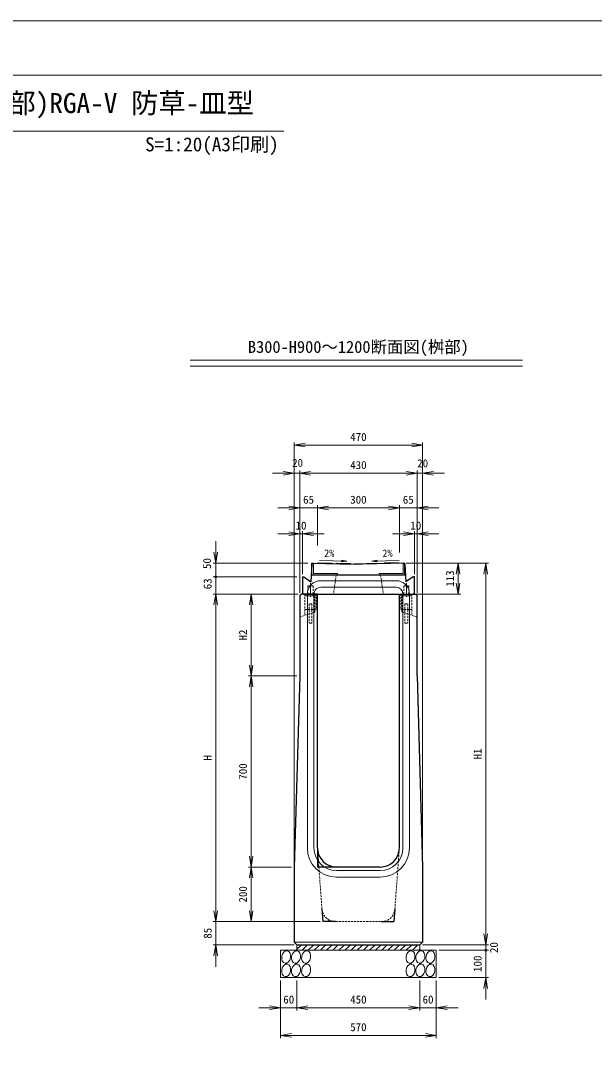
# Model space of a CAD drawing. Units: millimetres at full size, sheet at 1:20. Extents: x 0 to 8400, y 0 to 5940.
# Drawn here: x 4200 to 6300, y 2154 to 5940 of the extents above; entities that cross this region are included whole.
import ezdxf
from ezdxf.enums import TextEntityAlignment as Align

# ---------------------------------------------------------------- set-up
doc = ezdxf.new("R2010")
doc.units = ezdxf.units.MM
doc.header["$LTSCALE"] = 20
doc.linetypes.add('USER1', pattern=[0.5625, 0.375, -0.1875])
doc.linetypes.add('USER2', pattern=[3, 1.875, -0.375, 0.375, -0.375])
for name, color, linetype, lineweight in [('1', 7, 'Continuous', 9), ('_0-0_0', 2, 'Continuous', 25), ('ACC(細線）', 4, 'USER1', 13), ('CEN(細線）', 5, 'USER2', 13), ('CON2(細線）', 6, 'Continuous', 13), ('CON（太線）', 1, 'Continuous', 25), ('Defpoints_3', 7, 'Continuous', 25), ('DIM（細線）', 9, 'Continuous', 13), ('寸法線', 7, 'Continuous', 9), ('構造物-寸法', 7, 'Continuous', 9)]:
    doc.layers.add(name, color=color, linetype=linetype, lineweight=lineweight)
doc.styles.add('ＭＳ ゴシック', font='')
doc.styles.get('ＭＳ ゴシック').set_extended_font_data('MS Gothic')

# ---------------------------------------------------------------- blocks, each defined once
blk = doc.blocks.new('open_arrow')
at = {"color": 0, "linetype": 'Continuous', "lineweight": -2}
blk.add_lwpolyline([(7.5, 1.25), (0, 0), (7.5, -1.25)], dxfattribs=at)
blk = doc.blocks.new('filled_dot')
at = {"color": 0, "linetype": 'Continuous', "lineweight": -2, "const_width": 1.25}
blk.add_lwpolyline([(-0.625, 0, 1), (0.625, 0, 1)], format="xyb", close=True, dxfattribs=at)

msp = doc.modelspace()

# ---------------------------------------------------------------- linework, layer by layer
at = {"layer": '1'}
for p, q in [((4820.32, 4696.86), (6036.62, 4696.86)), ((4820.32, 4674.59), (6036.62, 4674.59))]:
    msp.add_line(p, q, dxfattribs=at)
at = {"layer": '_0-0_0'}
for p, q in [((5266.39, 3952.54), (5272.39, 3952.54)), ((5266.39, 3908.54), (5266.39, 3952.54)), ((5266.39, 3952.54), (5421.39, 3949.58)), ((5451.39, 3949.58), (5421.39, 3949.58)), ((5606.39, 3952.54), (5451.39, 3949.58)), ((5606.39, 3908.54), (5606.39, 3952.54)), ((5606.39, 3908.54), (5266.39, 3908.54))]:
    msp.add_line(p, q, dxfattribs=at)
at = {"layer": 'ACC(細線）'}
for p, q in [((5251.39, 3869.58), (5251.39, 3839.58)), ((5251.39, 3869.58), (5270.39, 3869.58)), ((5251.39, 3869.58), (5251.39, 3839.58)), ((5251.39, 3869.58), (5270.39, 3869.58)), ((5270.39, 3869.58), (5270.39, 3839.58)), ((5270.39, 3869.58), (5270.39, 3839.58)), ((5602.39, 3869.58), (5602.39, 3839.58)), ((5602.39, 3869.58), (5621.39, 3869.58)), ((5602.39, 3869.58), (5621.39, 3869.58)), ((5602.39, 3869.58), (5602.39, 3839.58)), ((5621.39, 3869.58), (5621.39, 3839.58)), ((5621.39, 3869.58), (5621.39, 3839.58)), ((5240.39, 3839.58), (5240.39, 3783.58)), ((5281.39, 3839.58), (5240.39, 3839.58)), ((5281.39, 3833.58), (5240.39, 3833.58)), ((5250.89, 3839.58), (5250.89, 3833.58)), ((5270.89, 3839.58), (5270.89, 3833.58)), ((5276.89, 3833.58), (5276.89, 3783.58)), ((5281.39, 3839.58), (5281.39, 3783.58)), ((5591.39, 3839.58), (5632.39, 3839.58)), ((5591.39, 3839.58), (5591.39, 3783.58)), ((5591.39, 3833.58), (5632.39, 3833.58)), ((5595.89, 3833.58), (5595.89, 3783.58)), ((5601.89, 3839.58), (5601.89, 3833.58)), ((5621.89, 3839.58), (5621.89, 3833.58)), ((5632.39, 3839.58), (5632.39, 3783.58)), ((5255.89, 3803.58), (5255.89, 3733.58)), ((5265.89, 3803.58), (5255.89, 3803.58)), ((5265.89, 3803.58), (5265.89, 3733.58)), ((5606.89, 3803.58), (5606.89, 3733.58)), ((5606.89, 3803.58), (5616.89, 3803.58)), ((5616.89, 3803.58), (5616.89, 3733.58)), ((5221.39, 3755.28), (5274.83, 3772.9)), ((5240.39, 3783.58), (5240.39, 3761.55)), ((5281.39, 3783.58), (5240.39, 3783.58)), ((5276.89, 3775.75), (5276.89, 3783.58)), ((5591.39, 3783.58), (5632.39, 3783.58)), ((5595.89, 3775.75), (5595.89, 3783.58)), ((5651.39, 3755.28), (5597.95, 3772.9)), ((5632.39, 3783.58), (5632.39, 3761.55)), ((5265.89, 3733.58), (5255.89, 3733.58)), ((5606.89, 3733.58), (5616.89, 3733.58))]:
    msp.add_line(p, q, dxfattribs=at)
for centre, start, end in [((5273.89, 3775.75), 288.24585, 0), ((5598.89, 3775.75), 180, 251.75415)]:
    msp.add_arc(centre, 3, start, end, dxfattribs=at)
at = {"layer": 'CEN(細線）'}
for p, q in [((5260.89, 3879.58), (5260.89, 3829.58)), ((5611.89, 3879.58), (5611.89, 3829.58)), ((5611.89, 3879.58), (5611.89, 3829.58))]:
    msp.add_line(p, q, dxfattribs=at)
at = {"layer": 'CON2(細線）'}
for p, q in [((5289.39, 3953.95), (5287.39, 3952.49)), ((5289.39, 3953.95), (5340.39, 3952.95)), ((5340.39, 3952.95), (5342.39, 3951.41)), ((5356.39, 3952.64), (5354.39, 3951.18)), ((5356.39, 3952.64), (5407.39, 3951.65)), ((5407.39, 3951.65), (5409.39, 3950.11)), ((5465.4, 3952.15), (5463.4, 3950.11)), ((5516.39, 3953.14), (5465.39, 3952.15)), ((5516.4, 3953.14), (5518.4, 3951.18)), ((5532.4, 3953.45), (5530.4, 3951.41)), ((5583.4, 3954.45), (5532.39, 3953.45)), ((5583.4, 3954.45), (5585.4, 3952.49)), ((5298.39, 3888.58), (5574.39, 3888.58)), ((5298.39, 3864.58), (5574.39, 3864.58)), ((5249.39, 3839.58), (5249.39, 2909.58)), ((5273.39, 3839.58), (5273.39, 2909.58)), ((5599.39, 3839.58), (5599.39, 2909.58)), ((5623.39, 3839.58), (5623.39, 2909.58)), ((5356.39, 2826.58), (5516.39, 2826.58)), ((5356.39, 2802.58), (5516.39, 2802.58)), ((5201.39, 2564.58), (5671.39, 2564.58))]:
    msp.add_line(p, q, dxfattribs=at)
at = {"layer": 'CON2(細線）', "linetype": 'USER1'}
for p, q in [((5355.04, 3908.54), (5345.04, 3839.58)), ((5517.74, 3908.54), (5527.74, 3839.58)), ((5302.96, 2685.89), (5286.39, 2909.58)), ((5569.82, 2685.89), (5586.39, 2909.58)), ((5352.83, 2639.58), (5519.96, 2639.58))]:
    msp.add_line(p, q, dxfattribs=at)
at = {"layer": 'CON2(細線）'}
for centre, radius, start, end in [((5298.39, 3839.58), 49, 90, 180.00009), ((5298.39, 3839.58), 25, 90, 180.00009), ((5574.39, 3839.58), 49, 0, 90), ((5574.39, 3839.58), 25, 0, 90), ((5356.39, 2909.58), 107, 180, 270), ((5356.39, 2909.58), 83, 180, 270), ((5516.39, 2909.58), 107, 270, 0), ((5516.39, 2909.58), 83, 270, 0)]:
    msp.add_arc(centre, radius, start, end, dxfattribs=at)
at = {"layer": 'CON2(細線）', "linetype": 'USER1'}
for centre, start, end in [((5352.83, 2689.58), 184.23639, 270), ((5519.96, 2689.58), 270, 355.76361)]:
    msp.add_arc(centre, 50, start, end, dxfattribs=at)
at = {"layer": 'CON（太線）'}
for p, q in [((5266.1, 3947.81), (5262.45, 3884.56)), ((5271.39, 3952.8), (5266.1, 3947.81)), ((5271.39, 3952.8), (5436.39, 3949.58)), ((5601.39, 3952.8), (5436.39, 3949.58)), ((5601.39, 3952.8), (5606.68, 3947.81)), ((5606.68, 3947.81), (5610.34, 3884.56)), ((5231.39, 3902.8), (5231.39, 3844.58)), ((5231.39, 3902.8), (5236.39, 3902.8)), ((5236.39, 3902.8), (5262.45, 3884.56)), ((5636.39, 3902.8), (5610.34, 3884.56)), ((5641.39, 3902.8), (5636.39, 3902.8)), ((5641.39, 3844.58), (5641.39, 3902.8)), ((5221.39, 3834.58), (5226.39, 3839.58)), ((5221.39, 3834.58), (5221.39, 3539.58)), ((5286.39, 3839.58), (5226.39, 3839.58)), ((5231.39, 3844.58), (5236.39, 3839.58)), ((5236.39, 3839.58), (5636.39, 3839.58)), ((5236.39, 3839.58), (5636.39, 3839.58)), ((5286.39, 2909.58), (5286.39, 3839.58)), ((5586.39, 2909.58), (5586.39, 3839.58)), ((5586.39, 3839.58), (5646.39, 3839.58)), ((5636.39, 3839.58), (5641.39, 3844.58)), ((5646.39, 3839.58), (5651.39, 3834.58)), ((5651.39, 3539.58), (5651.39, 3834.58)), ((5221.39, 3539.58), (5201.39, 2839.58)), ((5651.39, 3539.58), (5671.39, 2839.58)), ((5201.39, 2839.58), (5201.39, 2564.58)), ((5516.39, 2839.58), (5356.39, 2839.58)), ((5671.39, 2839.58), (5671.39, 2564.58)), ((5211.39, 2554.58), (5201.39, 2564.58)), ((5211.39, 2554.58), (5661.39, 2554.58)), ((5661.39, 2554.58), (5671.39, 2564.58))]:
    msp.add_line(p, q, dxfattribs=at)
for centre, start, end in [((5356.39, 2909.58), 180, 270), ((5516.39, 2909.58), 270, 0)]:
    msp.add_arc(centre, 70, start, end, dxfattribs=at)
at = {"layer": 'Defpoints_3'}
for p, q in [((5286.39, 2909.58), (5286.39, 2839.58)), ((5356.39, 2839.58), (5286.39, 2839.58)), ((5302.96, 2685.89), (5306.39, 2639.58)), ((5569.82, 2685.89), (5566.39, 2639.58)), ((5352.83, 2639.58), (5306.39, 2639.58)), ((5519.96, 2639.58), (5566.39, 2639.58))]:
    msp.add_line(p, q, dxfattribs=at)
at = {"layer": 'DIM（細線）'}
for p, q in [((5393.9, 3960.45), (5293.92, 3962.35)), ((5393.9, 3960.45), (5293.92, 3962.35)), ((5393.9, 3960.45), (5373.84, 3957.49)), ((5393.9, 3960.45), (5373.84, 3957.49)), ((5373.97, 3964.16), (5393.9, 3960.45)), ((5373.97, 3964.16), (5393.9, 3960.45)), ((5505.28, 3964.28), (5485.35, 3960.57)), ((5505.28, 3964.28), (5485.35, 3960.57)), ((5485.35, 3960.57), (5585.33, 3962.48)), ((5485.35, 3960.57), (5585.33, 3962.48)), ((5485.35, 3960.57), (5505.41, 3957.62)), ((5485.35, 3960.57), (5505.41, 3957.62))]:
    msp.add_line(p, q, dxfattribs=at)
at = {"layer": '寸法線'}
for p, q in [((5751.39, 4282.15), (5571.39, 4282.15)), ((5651.39, 3844.58), (5651.39, 4292.15)), ((5671.39, 2849.58), (5671.39, 4292.15)), ((5221.39, 3844.58), (5221.39, 4165.28)), ((5286.39, 4017.43), (5286.39, 4165.28)), ((5286.39, 4017.43), (5286.39, 4165.28)), ((5586.39, 3991.36), (5586.39, 4165.28)), ((5586.39, 3991.36), (5586.39, 4165.28)), ((5651.39, 3844.58), (5651.39, 4165.28)), ((5141.39, 4155.28), (5366.39, 4155.28)), ((5286.39, 4155.28), (5586.39, 4155.28)), ((5731.39, 4155.28), (5506.39, 4155.28)), ((5611.39, 3952.8), (5811.51, 3952.8)), ((5611.39, 3952.8), (5912.69, 3952.8)), ((5801.51, 3952.8), (5801.51, 3839.58)), ((5902.69, 2554.58), (5902.69, 3952.8)), ((5211.39, 3902.8), (4904.32, 3902.8)), ((4914.32, 3902.8), (4914.32, 3759.58)), ((5199.5, 3839.58), (4904.32, 3839.58)), ((5646.39, 3839.58), (5811.51, 3839.58)), ((5671.39, 2554.58), (5912.69, 2554.58))]:
    msp.add_line(p, q, dxfattribs=at)
at = {"layer": '構造物-寸法'}
for p, q in [((3316.16, 5535.79), (5163.72, 5535.79)), ((5201.39, 3962.8), (5201.39, 4395.17)), ((5671.39, 3962.8), (5671.39, 4395.17)), ((5201.39, 4385.17), (5671.39, 4385.17)), ((5121.39, 4282.15), (5301.39, 4282.15)), ((5201.39, 2849.58), (5201.39, 4292.15)), ((5221.39, 3844.58), (5221.39, 4292.15)), ((5221.39, 3844.58), (5221.39, 4292.15)), ((5651.39, 4282.15), (5221.39, 4282.15)), ((5651.39, 3844.58), (5651.39, 4292.15)), ((5141.39, 4060.43), (5311.39, 4060.43)), ((5221.39, 3844.58), (5221.39, 4070.43)), ((5231.39, 3912.8), (5231.39, 4070.43)), ((5561.39, 4060.43), (5731.39, 4060.43)), ((5641.39, 3912.8), (5641.39, 4070.43)), ((5651.39, 3844.58), (5651.39, 4070.43)), ((4914.32, 3902.8), (4914.32, 4032.8)), ((5251.39, 3952.8), (4904.32, 3952.8)), ((5266.39, 3908.54), (5266.39, 3948.08)), ((5272.39, 3914.54), (5272.39, 3952.43)), ((5600.39, 3914.54), (5600.39, 3952.43)), ((5606.39, 3908.54), (5606.39, 3952.54)), ((5211.39, 3902.8), (4904.32, 3902.8)), ((5266.39, 3908.54), (5359.89, 3908.54)), ((5272.39, 3914.54), (5359.89, 3914.54)), ((5359.89, 3908.54), (5359.89, 3914.54)), ((5512.89, 3908.54), (5512.89, 3914.54)), ((5512.89, 3914.54), (5600.39, 3914.54)), ((5512.89, 3908.54), (5606.39, 3908.54)), ((5216.39, 3839.58), (4904.32, 3839.58)), ((4914.32, 3839.58), (4914.32, 2639.58)), ((5216.39, 3839.58), (5033.81, 3839.58)), ((5043.81, 3839.58), (5043.81, 3539.58)), ((5211.39, 3539.58), (5033.81, 3539.58)), ((5191.39, 3539.58), (5033.81, 3539.58)), ((5043.81, 3539.58), (5043.81, 2839.58)), ((5191.39, 2839.58), (5033.81, 2839.58)), ((5191.39, 2839.58), (5033.81, 2839.58)), ((5043.81, 2839.58), (5043.81, 2639.58)), ((4914.32, 2474.58), (4914.32, 2719.58)), ((5296.39, 2639.58), (4904.32, 2639.58)), ((5191.39, 2639.58), (4904.32, 2639.58)), ((5191.39, 2639.58), (5033.81, 2639.58)), ((5902.69, 2634.58), (5902.69, 2454.58)), ((5201.39, 2554.58), (4904.32, 2554.58)), ((5211.39, 2554.58), (5211.39, 2534.58)), ((5211.39, 2538.33), (5225.45, 2552.38)), ((5225.45, 2552.38), (5227.65, 2554.58)), ((5230.1, 2534.58), (5247.9, 2552.38)), ((5247.9, 2552.38), (5250.1, 2554.58)), ((5252.55, 2534.58), (5270.35, 2552.38)), ((5270.35, 2552.38), (5272.55, 2554.58)), ((5275, 2534.58), (5292.8, 2552.38)), ((5292.8, 2552.38), (5295, 2554.58)), ((5297.45, 2534.58), (5315.25, 2552.38)), ((5315.25, 2552.38), (5317.45, 2554.58)), ((5319.9, 2534.58), (5337.7, 2552.38)), ((5337.7, 2552.38), (5339.9, 2554.58)), ((5342.35, 2534.58), (5360.15, 2552.38)), ((5360.15, 2552.38), (5362.35, 2554.58)), ((5364.8, 2534.58), (5382.6, 2552.38)), ((5382.6, 2552.38), (5384.8, 2554.58)), ((5387.25, 2534.58), (5405.05, 2552.38)), ((5405.05, 2552.38), (5407.25, 2554.58)), ((5409.7, 2534.58), (5427.5, 2552.38)), ((5427.5, 2552.38), (5429.7, 2554.58)), ((5432.15, 2534.58), (5449.95, 2552.38)), ((5449.95, 2552.38), (5452.15, 2554.58)), ((5454.6, 2534.58), (5472.4, 2552.38)), ((5472.4, 2552.38), (5474.6, 2554.58)), ((5477.05, 2534.58), (5494.85, 2552.38)), ((5494.85, 2552.38), (5497.05, 2554.58)), ((5499.5, 2534.58), (5517.3, 2552.38)), ((5517.3, 2552.38), (5519.5, 2554.58)), ((5521.96, 2534.58), (5539.76, 2552.38)), ((5539.76, 2552.38), (5541.96, 2554.58)), ((5544.41, 2534.58), (5562.21, 2552.38)), ((5562.21, 2552.38), (5564.41, 2554.58)), ((5566.86, 2534.58), (5584.66, 2552.38)), ((5584.66, 2552.38), (5586.86, 2554.58)), ((5589.31, 2534.58), (5607.11, 2552.38)), ((5607.11, 2552.38), (5609.31, 2554.58)), ((5611.76, 2534.58), (5629.56, 2552.38)), ((5629.56, 2552.38), (5631.76, 2554.58)), ((5634.21, 2534.58), (5652.01, 2552.38)), ((5652.01, 2552.38), (5654.21, 2554.58)), ((5656.66, 2534.58), (5661.39, 2539.31)), ((5661.39, 2554.58), (5661.39, 2534.58)), ((5671.39, 2554.58), (5912.69, 2554.58)), ((5211.39, 2534.58), (5151.39, 2534.58)), ((5151.39, 2534.58), (5151.39, 2434.58)), ((5661.39, 2534.58), (5211.39, 2534.58)), ((5721.39, 2534.58), (5661.39, 2534.58)), ((5721.39, 2434.58), (5721.39, 2534.58)), ((5731.39, 2534.58), (5912.69, 2534.58)), ((5731.39, 2534.58), (5912.69, 2534.58)), ((5902.69, 2534.58), (5902.69, 2354.58)), ((5151.39, 2434.58), (5211.39, 2434.58)), ((5151.39, 2424.58), (5151.39, 2314.26)), ((5151.39, 2424.58), (5151.39, 2212.97)), ((5661.39, 2434.58), (5211.39, 2434.58)), ((5211.39, 2424.58), (5211.39, 2314.26)), ((5211.39, 2424.58), (5211.39, 2314.26)), ((5661.39, 2434.58), (5721.39, 2434.58)), ((5661.39, 2424.58), (5661.39, 2314.26)), ((5661.39, 2424.58), (5661.39, 2314.26)), ((5721.39, 2424.58), (5721.39, 2314.26)), ((5721.39, 2424.58), (5721.39, 2212.97)), ((5731.39, 2434.58), (5912.69, 2434.58)), ((5071.39, 2324.26), (5291.39, 2324.26)), ((5211.39, 2324.26), (5661.39, 2324.26)), ((5581.39, 2324.26), (5801.39, 2324.26)), ((5151.39, 2222.97), (5721.39, 2222.97))]:
    msp.add_line(p, q, dxfattribs=at)
at = {"layer": '構造物-寸法', "color": 2}
msp.add_lwpolyline([(0, 5940), (0, 0), (8400, 0), (8400, 5940)], close=True, dxfattribs=at)
at = {"layer": '構造物-寸法'}
msp.add_lwpolyline([(200, 5740), (200, 200), (8200, 200), (8200, 5740)], close=True, dxfattribs=at)
for centre in [(5171.98, 2510.16), (5207.98, 2510.16), (5244.98, 2510.16), (5626.98, 2510.16), (5662.98, 2510.16), (5699.98, 2510.16), (5171.98, 2461.16), (5207.98, 2461.16), (5244.98, 2461.16), (5626.98, 2461.16), (5662.98, 2461.16), (5699.98, 2461.16)]:
    msp.add_ellipse(centre, major_axis=(-4.13, -22.89), ratio=0.698644, dxfattribs=at)

# ---------------------------------------------------------------- block references
at = {"layer": '寸法線'}
for name, p, xscale, yscale, rotation in [('open_arrow', (5651.39, 4282.15), 5.33, 5.33, 180), ('open_arrow', (5221.39, 4155.28), 5.33, 5.33, 180), ('open_arrow', (5586.39, 4155.28), 5.33, 5.33, 180), ('open_arrow', (5586.39, 4155.28), 5.33, 5.33, 180), ('open_arrow', (5801.51, 3952.8), 5.33, 5.33, 270), ('open_arrow', (5902.69, 3952.8), 5.33, 5.33, 270), ('filled_dot', (4914.32, 3902.8), 4, 4, 270), ('open_arrow', (5801.51, 3839.58), 5.33, 5.33, 90), ('open_arrow', (4914.32, 3839.58), 5.33, 5.33, 270), ('open_arrow', (5902.69, 2554.58), 5.33, 5.33, 90)]:
    msp.add_blockref(name, p, dxfattribs=dict(at, xscale=xscale, yscale=yscale, rotation=rotation))
at = {"layer": '寸法線', "xscale": 5.33, "yscale": 5.33}
for p in [(5671.39, 4282.15), (5286.39, 4155.28), (5286.39, 4155.28), (5651.39, 4155.28)]:
    msp.add_blockref('open_arrow', p, dxfattribs=at)
at = {"layer": '構造物-寸法', "xscale": 5.33, "yscale": 5.33}
for p in [(5201.39, 4385.17), (5221.39, 4282.15), (5221.39, 4282.15), (5231.39, 4060.43), (5651.39, 4060.43), (5211.39, 2324.26), (5211.39, 2324.26), (5721.39, 2324.26), (5151.39, 2222.97)]:
    msp.add_blockref('open_arrow', p, dxfattribs=at)
at = {"layer": '構造物-寸法'}
for name, p, xscale, yscale, rotation in [('open_arrow', (5671.39, 4385.17), 5.33, 5.33, 180), ('open_arrow', (5201.39, 4282.15), 5.33, 5.33, 180), ('open_arrow', (5651.39, 4282.15), 5.33, 5.33, 180), ('open_arrow', (5221.39, 4060.43), 5.33, 5.33, 180), ('open_arrow', (5641.39, 4060.43), 5.33, 5.33, 180), ('open_arrow', (4914.32, 3952.8), 5.33, 5.33, 90), ('filled_dot', (4914.32, 3902.8), 4, 4, 90), ('open_arrow', (4914.32, 3839.58), 5.33, 5.33, 270), ('open_arrow', (5043.81, 3839.58), 5.33, 5.33, 270), ('open_arrow', (5043.81, 3539.58), 5.33, 5.33, 90), ('open_arrow', (5043.81, 3539.58), 5.33, 5.33, 270), ('open_arrow', (5043.81, 2839.58), 5.33, 5.33, 90), ('open_arrow', (5043.81, 2839.58), 5.33, 5.33, 270), ('open_arrow', (4914.32, 2639.58), 5.33, 5.33, 90), ('open_arrow', (4914.32, 2639.58), 5.33, 5.33, 90), ('open_arrow', (5043.81, 2639.58), 5.33, 5.33, 90), ('open_arrow', (5902.69, 2554.58), 5.33, 5.33, 90), ('open_arrow', (4914.32, 2554.58), 5.33, 5.33, 270), ('filled_dot', (5902.69, 2534.58), 4, 4, 270), ('filled_dot', (5902.69, 2534.58), 4, 4, 270), ('open_arrow', (5902.69, 2434.58), 5.33, 5.33, 270), ('open_arrow', (5151.39, 2324.26), 5.33, 5.33, 180), ('open_arrow', (5661.39, 2324.26), 5.33, 5.33, 180), ('open_arrow', (5661.39, 2324.26), 5.33, 5.33, 180), ('open_arrow', (5721.39, 2222.97), 5.33, 5.33, 180)]:
    msp.add_blockref(name, p, dxfattribs=dict(at, xscale=xscale, yscale=yscale, rotation=rotation))

# ---------------------------------------------------------------- texts
at = {"layer": '寸法線', "style": 'ＭＳ ゴシック'}
for s, height, p in [('暗渠側溝(B300桝部)RGA-V 防草-皿型', 73.31, (3405.55, 5579.61)), ('S=1:20(A3印刷)', 51.32, (4655.35, 5445.87)), ('B300-H900～1200断面図(桝部)', 43.99, (5031.77, 4709.8))]:
    msp.add_text(s, height=height, dxfattribs=at).set_placement(p, align=Align.BOTTOM_LEFT)
for s, p in [('20', (5671.73, 4318.62)), ('65', (5253.89, 4185.28)), ('300', (5436.39, 4185.28)), ('65', (5618.89, 4185.28))]:
    msp.add_text(s, height=29.33, dxfattribs=at).set_placement(p, align=Align.MIDDLE_CENTER)
for rotation, p in [(359, (5329.37, 3966.97)), (2, (5543.32, 3967.09))]:
    msp.add_text('2%', height=27.49, rotation=rotation, dxfattribs=at).set_placement(p, align=Align.BOTTOM_CENTER)
for s, p in [('113', (5771.51, 3896.19)), ('63', (4884.32, 3877.08)), ('H1', (5872.69, 3253.69))]:
    msp.add_text(s, height=29.33, rotation=90, dxfattribs=at).set_placement(p, align=Align.MIDDLE_CENTER)
at = {"layer": '構造物-寸法', "style": 'ＭＳ ゴシック'}
for s, p in [('470', (5436.39, 4415.17)), ('20', (5213.8, 4320.02)), ('430', (5436.39, 4312.15)), ('10', (5226.39, 4090.43)), ('10', (5646.39, 4090.43)), ('60', (5181.39, 2354.26)), ('450', (5436.39, 2354.26)), ('60', (5691.39, 2354.26)), ('570', (5436.39, 2252.97))]:
    msp.add_text(s, height=29.33, dxfattribs=at).set_placement(p, align=Align.MIDDLE_CENTER)
for s, p in [('50', (4882.26, 3951.3)), ('H2', (5013.81, 3689.58)), ('H', (4884.32, 3239.58)), ('700', (5013.81, 3189.58)), ('200', (5013.81, 2739.58)), ('85', (4884.32, 2597.08)), ('20', (5932.69, 2544.58)), ('100', (5872.69, 2485.34))]:
    msp.add_text(s, height=29.33, rotation=90, dxfattribs=at).set_placement(p, align=Align.MIDDLE_CENTER)

doc.saveas('drawing.dxf')
